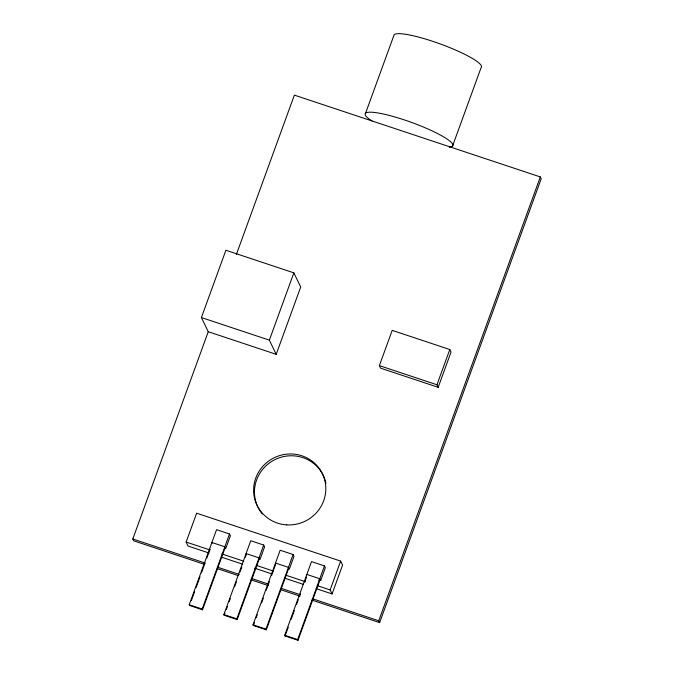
<?xml version="1.0" encoding="UTF-8"?>
<svg xmlns="http://www.w3.org/2000/svg" width="674" height="674" viewBox="0 0 674 674"><rect width="100%" height="100%" fill="white"/><g stroke="black" fill="none" stroke-linecap="round" stroke-linejoin="round"><path stroke-width="1.01" d="M201.4 317.547L225.9 250.248L293.856 272.852L300.705 287.023L276.205 354.322L208.249 331.718L201.4 317.547L269.356 340.151L276.205 354.322M204.374 564.323L133.679 540.809L132.795 538.989L208.249 331.718M236.33 254.578L294.37 95.127L540.321 176.933L541.205 178.753L379.631 622.616L311.919 600.096M208.932 552.975L188.071 546.041L186.142 542.048L196.639 513.2L340.648 561.097L342.586 565.098L332.088 593.937L316.19 588.655M269.356 340.151L293.856 272.852M365.603 113.131L394.189 34.618A46.683 7.709 20 0 1 444.343 45.47A46.683 7.709 20 0 1 481.042 67.762L452.456 146.283L449.238 147.202M225.192 547.524L202.529 609.785L189.588 605.479L189.234 604.755L216.565 529.671L229.505 533.985L230.39 535.796L225.723 548.619L224.838 546.799L211.897 542.494L212.251 543.219M191.382 600.534L194.618 591.646M196.058 587.694L200.018 576.818M201.459 572.866L204.694 563.97M206.851 558.047L210.086 549.15M202.529 609.785L202.175 609.06L229.505 533.985M259.38 558.594L237.181 619.591L224.231 615.286L223.878 614.562L250.753 540.742L263.694 545.047L264.579 546.867L259.911 559.681L259.027 557.87L246.086 553.565L246.44 554.289L245.361 557.238M224.231 615.286L224.948 613.323M226.38 609.389L227.458 606.432M229.244 601.511L230.323 598.563M234.619 586.759L236.406 581.839M239.995 571.999L241.781 567.078M237.181 619.591L236.827 618.867L263.694 545.047M288.792 568.081L266.314 629.828L253.365 625.523L253.02 624.798L280.165 550.228L293.106 554.534L293.982 556.353L289.323 569.168L288.438 567.356L275.498 563.051L275.851 563.776M253.365 625.523L254.435 622.582M256.221 617.687L257.291 614.747M261.571 602.977L263.357 598.082M266.213 590.239L269.423 581.418M271.563 575.537L275.489 564.753M266.314 629.828L265.96 629.103L293.106 554.534M379.369 365.62L392.201 330.37L449.802 349.528L451.032 352.064L438.193 387.323L380.599 368.164L379.369 365.62L436.963 384.778L438.193 387.323M320.15 579.471L298.009 640.3L285.06 635.995L284.714 635.27L311.523 561.619L324.464 565.924L325.348 567.744L320.681 580.558L318.684 579.901M285.06 635.995L288.278 627.165M291.134 619.313L294.353 610.484M296.493 604.595L298.279 599.692M299.349 596.751L300.419 593.802M304.707 582.033L306.493 577.129M298.009 640.3L297.655 639.575L324.464 565.924M332.088 593.937L330.15 589.944L340.648 561.097M436.963 384.778L449.802 349.528M379.631 622.616L378.746 620.796L540.321 176.933M306.855 574.442L319.796 578.747L320.681 580.558M186.142 542.048L209.976 549.976M221.898 553.935L243.744 561.206M256.659 565.494L273.543 571.114M286.45 575.411L305.322 581.687M317.243 585.647L330.15 589.944M221.839 557.272L242.699 564.205M254.62 568.174L271.504 573.793M284.411 578.081L303.283 584.358M132.795 538.989L205.486 563.169M217.432 567.146L239.346 574.433M251.292 578.402L268.218 584.038M281.168 588.343L300.082 594.636M313.031 598.942L378.746 620.796M217.323 568.629L238.234 575.588M251.175 579.893L268.1 585.521M281.05 589.826L299.964 596.119M223.878 614.562L236.827 618.867M284.714 635.27L297.655 639.575M253.02 624.798L265.96 629.103M189.234 604.755L202.175 609.06M372.023 120.958L368.063 118.211A46.683 7.709 20 0 1 404.29 119.896A46.683 7.709 20 0 1 452.456 146.283M257.46 506.149A36.312 35.309 -25.8 0 1 279.609 457.688A36.312 35.309 -25.8 0 1 325.938 483.233M262.321 513.984A36.312 35.309 -25.8 0 1 257.889 507.075M286.669 524.878A36.312 35.309 -25.8 0 0 322.391 473.645A36.312 35.309 -25.8 0 0 260.054 469.829A36.312 35.309 -25.8 0 0 286.669 524.878"/></g></svg>
